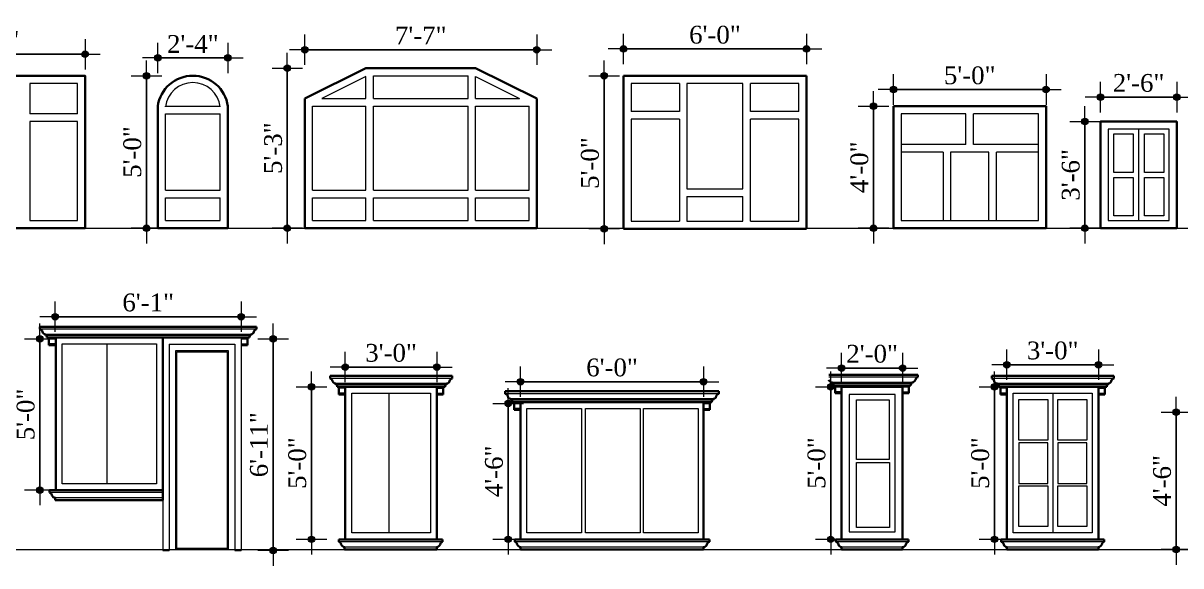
# Model space of a CAD drawing. Header units: inches. Extents: x 244 to 65245, y -2247 to 11745.
# Drawn here: x 62845 to 63300.3, y 9738.8 to 9952.3 of the extents above; entities that cross this region are included whole.
import ezdxf

# ---------------------------------------------------------------- set-up
doc = ezdxf.new("R2010")
doc.units = ezdxf.units.IN
doc.header["$MEASUREMENT"] = 0
for name, color, linetype, lineweight in [('CORNICE', 150, 'Continuous', 9), ('DIMENSION', 115, 'Continuous', 15), ('DOOR ELEVATION', 21, 'Continuous', 15), ('ELEVATION', 30, 'Continuous', 35), ('HACTH', 8, 'Continuous', 13), ('hatch', 12, 'Continuous', 9), ('WINDOW ELEVATION', 5, 'Continuous', 18), ('WINDOW FRAME', 3, 'Continuous', 15)]:
    doc.layers.add(name, color=color, linetype=linetype, lineweight=lineweight)
doc.styles.add('7 INCH', font='times.ttf', dxfattribs={"height": 7})
doc.dimstyles.new('7 INCH', dxfattribs={"dimscale": 0, "dimtxt": 7, "dimasz": 1, "dimexe": 2, "dimexo": 9, "dimgap": 2, "dimtad": 1, "dimdec": 0, "dimzin": 3, "dimdsep": 46, "dimlunit": 4, "dimtxsty": '7 INCH', "dimblk": 'DIM', "dimcen": 3, "dimdle": 3, "dimse1": 1, "dimse2": 1, "dimclrd": 256, "dimclre": 256, "dimclrt": 7, "dimadec": 1, "dimazin": 2, "dimtfac": 1, "dimtdec": 0, "dimtix": 1, "dimtofl": 0, "dimtmove": 2, "dimatfit": 3, "dimldrblk": 'DIM', "dimfxl": 2, "dimfrac": 2, "dimtolj": 2, "dimtzin": 0, "dimarcsym": 0})

# ---------------------------------------------------------------- blocks, each defined once
blk = doc.blocks.new('DIM')
at = {"layer": 'DIMENSION'}
h = blk.add_hatch(color=256, dxfattribs=at)
h.paths.add_polyline_path([(0, 1.28), (0, 0), (1.28, 0, 0.414214)])
h.paths.add_polyline_path([(1.28, 0), (0, 0), (0, -1.28, 0.414214)])
h.paths.add_polyline_path([(0, 0), (-1.28, 0, 0.414214), (0, -1.28)])
h.paths.add_polyline_path([(0, 1.28, 0.414214), (-1.28, 0), (0, 0)])
for p, q in [((0, 6), (0, -6)), ((-6, 0), (6, 0))]:
    blk.add_line(p, q, dxfattribs=at)
blk.add_circle((0, 0), 1.28, dxfattribs=at)
blk = doc.blocks.new('*D327')
at = {"layer": 'Defpoints', "color": 0, "lineweight": -2, "ltscale": 2, "transparency": 16777216}
for p in [(62930.78, 9836.83), (62857.61, 9828.13), (62930.78, 9828.13)]:
    blk.add_point(p, dxfattribs=at)
at = {"layer": 'DIMENSION', "lineweight": -2, "ltscale": 2, "transparency": 16777216}
blk.add_line((62858.61, 9836.83), (62929.78, 9836.83), dxfattribs=at)
at = {"layer": 'DIMENSION', "lineweight": -2, "ltscale": 2, "transparency": 16777216, "rotation": 180}
blk.add_blockref('DIM', (62857.61, 9836.83), dxfattribs=at)
at = {"layer": 'DIMENSION', "lineweight": -2, "ltscale": 2, "transparency": 16777216}
blk.add_blockref('DIM', (62930.78, 9836.83), dxfattribs=at)
at = {"layer": 'DIMENSION', "color": 7, "ltscale": 2, "transparency": 16777216, "insert": (62894.2, 9842.39), "char_height": 7, "attachment_point": 5, "style": '7 INCH'}
blk.add_mtext('\\A2;6\'-1"', dxfattribs=at)
blk = doc.blocks.new('*D328')
at = {"layer": 'Defpoints', "color": 0, "lineweight": -2, "ltscale": 2, "transparency": 16777216}
for p in [(62857.61, 9828.13), (62851.59, 9768.63), (62857.61, 9768.63)]:
    blk.add_point(p, dxfattribs=at)
at = {"layer": 'DIMENSION', "lineweight": -2, "ltscale": 2, "transparency": 16777216}
blk.add_line((62851.59, 9827.13), (62851.59, 9769.63), dxfattribs=at)
for p, rotation in [((62851.59, 9828.13), 90), ((62851.59, 9768.63), 270)]:
    blk.add_blockref('DIM', p, dxfattribs=dict(at, rotation=rotation))
at = {"layer": 'DIMENSION', "color": 7, "ltscale": 2, "transparency": 16777216, "insert": (62846.03, 9798.38), "char_height": 7, "attachment_point": 5, "rotation": 90, "style": '7 INCH'}
blk.add_mtext('\\A2;5\'-0"', dxfattribs=at)
blk = doc.blocks.new('*D329')
at = {"layer": 'Defpoints', "color": 0, "lineweight": -2, "ltscale": 2, "transparency": 16777216}
for p in [(62930.78, 9828.13), (62930.78, 9744.82), (62943.34, 9744.82)]:
    blk.add_point(p, dxfattribs=at)
at = {"layer": 'DIMENSION', "lineweight": -2, "ltscale": 2, "transparency": 16777216}
blk.add_line((62943.34, 9827.13), (62943.34, 9745.82), dxfattribs=at)
for p, rotation in [((62943.34, 9828.13), 90), ((62943.34, 9744.82), 270)]:
    blk.add_blockref('DIM', p, dxfattribs=dict(at, rotation=rotation))
at = {"layer": 'DIMENSION', "color": 7, "ltscale": 2, "transparency": 16777216, "insert": (62937.78, 9786.47), "char_height": 7, "attachment_point": 5, "rotation": 90, "style": '7 INCH'}
blk.add_mtext('\\A2;6\'-11"', dxfattribs=at)
blk = doc.blocks.new('*D330')
at = {"layer": 'Defpoints', "color": 0, "lineweight": -2, "ltscale": 2, "transparency": 16777216}
for p in [(63040.6, 9802.75), (63035.75, 9749.25), (63040.6, 9749.25)]:
    blk.add_point(p, dxfattribs=at)
at = {"layer": 'DIMENSION', "lineweight": -2, "ltscale": 2, "transparency": 16777216}
blk.add_line((63035.75, 9801.75), (63035.75, 9750.25), dxfattribs=at)
for p, rotation in [((63035.75, 9802.75), 90), ((63035.75, 9749.25), 270)]:
    blk.add_blockref('DIM', p, dxfattribs=dict(at, rotation=rotation))
at = {"layer": 'DIMENSION', "color": 7, "ltscale": 2, "transparency": 16777216, "insert": (63030.19, 9776), "char_height": 7, "attachment_point": 5, "rotation": 90, "style": '7 INCH'}
blk.add_mtext('\\A2;4\'-6"', dxfattribs=at)
blk = doc.blocks.new('*D331')
at = {"layer": 'Defpoints', "color": 0, "lineweight": -2, "ltscale": 2, "transparency": 16777216}
for p in [(63112.6, 9811.26), (63040.6, 9803.25), (63112.6, 9803.25)]:
    blk.add_point(p, dxfattribs=at)
at = {"layer": 'DIMENSION', "lineweight": -2, "ltscale": 2, "transparency": 16777216}
blk.add_line((63041.6, 9811.26), (63111.6, 9811.26), dxfattribs=at)
at = {"layer": 'DIMENSION', "lineweight": -2, "ltscale": 2, "transparency": 16777216, "rotation": 180}
blk.add_blockref('DIM', (63040.6, 9811.26), dxfattribs=at)
at = {"layer": 'DIMENSION', "lineweight": -2, "ltscale": 2, "transparency": 16777216}
blk.add_blockref('DIM', (63112.6, 9811.26), dxfattribs=at)
at = {"layer": 'DIMENSION', "color": 7, "ltscale": 2, "transparency": 16777216, "insert": (63076.6, 9816.82), "char_height": 7, "attachment_point": 5, "style": '7 INCH'}
blk.add_mtext('\\A2;6\'-0"', dxfattribs=at)
blk = doc.blocks.new('*D332')
at = {"layer": 'Defpoints', "color": 0, "lineweight": -2, "ltscale": 2, "transparency": 16777216}
for p in [(63267.88, 9817.95), (63231.88, 9809.25), (63267.88, 9809.25)]:
    blk.add_point(p, dxfattribs=at)
at = {"layer": 'DIMENSION', "lineweight": -2, "ltscale": 2, "transparency": 16777216}
blk.add_line((63232.88, 9817.95), (63266.88, 9817.95), dxfattribs=at)
at = {"layer": 'DIMENSION', "lineweight": -2, "ltscale": 2, "transparency": 16777216, "rotation": 180}
blk.add_blockref('DIM', (63231.88, 9817.95), dxfattribs=at)
at = {"layer": 'DIMENSION', "lineweight": -2, "ltscale": 2, "transparency": 16777216}
blk.add_blockref('DIM', (63267.88, 9817.95), dxfattribs=at)
at = {"layer": 'DIMENSION', "color": 7, "ltscale": 2, "transparency": 16777216, "insert": (63249.88, 9823.51), "char_height": 7, "attachment_point": 5, "style": '7 INCH'}
blk.add_mtext('\\A2;3\'-0"', dxfattribs=at)
blk = doc.blocks.new('*D333')
at = {"layer": 'Defpoints', "color": 0, "lineweight": -2, "ltscale": 2, "transparency": 16777216}
for p in [(63231.88, 9809.25), (63226.95, 9749.25), (63231.88, 9749.25)]:
    blk.add_point(p, dxfattribs=at)
at = {"layer": 'DIMENSION', "lineweight": -2, "ltscale": 2, "transparency": 16777216}
blk.add_line((63226.95, 9808.25), (63226.95, 9750.25), dxfattribs=at)
for p, rotation in [((63226.95, 9809.25), 90), ((63226.95, 9749.25), 270)]:
    blk.add_blockref('DIM', p, dxfattribs=dict(at, rotation=rotation))
at = {"layer": 'DIMENSION', "color": 7, "ltscale": 2, "transparency": 16777216, "insert": (63221.39, 9779.25), "char_height": 7, "attachment_point": 5, "rotation": 90, "style": '7 INCH'}
blk.add_mtext('\\A2;5\'-0"', dxfattribs=at)
blk = doc.blocks.new('*D334')
at = {"layer": 'Defpoints', "color": 0, "lineweight": -2, "ltscale": 2, "transparency": 16777216}
for p in [(63166.87, 9809.25), (63162.58, 9749.25), (63166.87, 9749.25)]:
    blk.add_point(p, dxfattribs=at)
at = {"layer": 'DIMENSION', "lineweight": -2, "ltscale": 2, "transparency": 16777216}
blk.add_line((63162.58, 9808.25), (63162.58, 9750.25), dxfattribs=at)
for p, rotation in [((63162.58, 9809.25), 90), ((63162.58, 9749.25), 270)]:
    blk.add_blockref('DIM', p, dxfattribs=dict(at, rotation=rotation))
at = {"layer": 'DIMENSION', "color": 7, "ltscale": 2, "transparency": 16777216, "insert": (63157.02, 9779.25), "char_height": 7, "attachment_point": 5, "rotation": 90, "style": '7 INCH'}
blk.add_mtext('\\A2;5\'-0"', dxfattribs=at)
blk = doc.blocks.new('*D335')
at = {"layer": 'Defpoints', "color": 0, "lineweight": -2, "ltscale": 2, "transparency": 16777216}
for p in [(63190.87, 9816.65), (63166.87, 9809.25), (63190.87, 9809.25)]:
    blk.add_point(p, dxfattribs=at)
at = {"layer": 'DIMENSION', "lineweight": -2, "ltscale": 2, "transparency": 16777216}
blk.add_line((63167.87, 9816.65), (63189.87, 9816.65), dxfattribs=at)
at = {"layer": 'DIMENSION', "lineweight": -2, "ltscale": 2, "transparency": 16777216, "rotation": 180}
blk.add_blockref('DIM', (63166.87, 9816.65), dxfattribs=at)
at = {"layer": 'DIMENSION', "lineweight": -2, "ltscale": 2, "transparency": 16777216}
blk.add_blockref('DIM', (63190.87, 9816.65), dxfattribs=at)
at = {"layer": 'DIMENSION', "color": 7, "ltscale": 2, "transparency": 16777216, "insert": (63178.87, 9822.21), "char_height": 7, "attachment_point": 5, "style": '7 INCH'}
blk.add_mtext('\\A2;2\'-0"', dxfattribs=at)
blk = doc.blocks.new('*D336')
at = {"layer": 'Defpoints', "color": 0, "lineweight": -2, "ltscale": 2, "transparency": 16777216}
for p in [(62971.71, 9809.25), (62958.39, 9749.25), (62972.19, 9749.25)]:
    blk.add_point(p, dxfattribs=at)
at = {"layer": 'DIMENSION', "lineweight": -2, "ltscale": 2, "transparency": 16777216}
blk.add_line((62958.39, 9808.25), (62958.39, 9750.25), dxfattribs=at)
for p, rotation in [((62958.39, 9809.25), 90), ((62958.39, 9749.25), 270)]:
    blk.add_blockref('DIM', p, dxfattribs=dict(at, rotation=rotation))
at = {"layer": 'DIMENSION', "color": 7, "ltscale": 2, "transparency": 16777216, "insert": (62952.83, 9779.25), "char_height": 7, "attachment_point": 5, "rotation": 90, "style": '7 INCH'}
blk.add_mtext('\\A2;5\'-0"', dxfattribs=at)
blk = doc.blocks.new('*D298')
at = {"layer": 'Defpoints', "color": 0, "lineweight": -2, "ltscale": 2, "transparency": 16777216}
for p in [(63007.71, 9817.02), (62971.71, 9809.25), (63007.71, 9809.25)]:
    blk.add_point(p, dxfattribs=at)
at = {"layer": 'DIMENSION', "lineweight": -2, "ltscale": 2, "transparency": 16777216}
blk.add_line((62972.71, 9817.02), (63006.71, 9817.02), dxfattribs=at)
at = {"layer": 'DIMENSION', "lineweight": -2, "ltscale": 2, "transparency": 16777216, "rotation": 180}
blk.add_blockref('DIM', (62971.71, 9817.02), dxfattribs=at)
at = {"layer": 'DIMENSION', "lineweight": -2, "ltscale": 2, "transparency": 16777216}
blk.add_blockref('DIM', (63007.71, 9817.02), dxfattribs=at)
at = {"layer": 'DIMENSION', "color": 7, "ltscale": 2, "transparency": 16777216, "insert": (62989.71, 9822.58), "char_height": 7, "attachment_point": 5, "style": '7 INCH'}
blk.add_mtext('\\A2;3\'-0"', dxfattribs=at)
blk = doc.blocks.new('*D302')
at = {"layer": 'Defpoints', "color": 0, "lineweight": -2, "ltscale": 2, "transparency": 16777216}
for p in [(62869.36, 9940.07), (62797.36, 9931.62), (62869.36, 9931.62)]:
    blk.add_point(p, dxfattribs=at)
at = {"layer": 'DIMENSION', "lineweight": -2, "ltscale": 2, "transparency": 16777216}
blk.add_line((62798.36, 9940.07), (62868.36, 9940.07), dxfattribs=at)
at = {"layer": 'DIMENSION', "lineweight": -2, "ltscale": 2, "transparency": 16777216, "rotation": 180}
blk.add_blockref('DIM', (62797.36, 9940.07), dxfattribs=at)
at = {"layer": 'DIMENSION', "lineweight": -2, "ltscale": 2, "transparency": 16777216}
blk.add_blockref('DIM', (62869.36, 9940.07), dxfattribs=at)
at = {"layer": 'DIMENSION', "color": 7, "ltscale": 2, "transparency": 16777216, "insert": (62833.36, 9945.63), "char_height": 7, "attachment_point": 5, "style": '7 INCH'}
blk.add_mtext('\\A2;6\'-0"', dxfattribs=at)
blk = doc.blocks.new('*D303')
at = {"layer": 'Defpoints', "color": 0, "lineweight": -2, "ltscale": 2, "transparency": 16777216}
for p in [(62893.54, 9931.62), (62911.75, 9931.62), (62897.95, 9871.62)]:
    blk.add_point(p, dxfattribs=at)
at = {"layer": 'DIMENSION', "lineweight": -2, "ltscale": 2, "transparency": 16777216}
blk.add_line((62893.54, 9872.62), (62893.54, 9930.62), dxfattribs=at)
for p, rotation in [((62893.54, 9931.62), 90), ((62893.54, 9871.62), 270)]:
    blk.add_blockref('DIM', p, dxfattribs=dict(at, rotation=rotation))
at = {"layer": 'DIMENSION', "color": 7, "ltscale": 2, "transparency": 16777216, "insert": (62887.97, 9901.62), "char_height": 7, "attachment_point": 5, "rotation": 90, "style": '7 INCH'}
blk.add_mtext('\\A2;5\'-0"', dxfattribs=at)
blk = doc.blocks.new('*D304')
at = {"layer": 'Defpoints', "color": 0, "lineweight": -2, "ltscale": 2, "transparency": 16777216}
for p in [(62925.55, 9938.63), (62897.95, 9871.62), (62925.55, 9871.62)]:
    blk.add_point(p, dxfattribs=at)
at = {"layer": 'DIMENSION', "lineweight": -2, "ltscale": 2, "transparency": 16777216}
blk.add_line((62898.95, 9938.63), (62924.55, 9938.63), dxfattribs=at)
at = {"layer": 'DIMENSION', "lineweight": -2, "ltscale": 2, "transparency": 16777216, "rotation": 180}
blk.add_blockref('DIM', (62897.95, 9938.63), dxfattribs=at)
at = {"layer": 'DIMENSION', "lineweight": -2, "ltscale": 2, "transparency": 16777216}
blk.add_blockref('DIM', (62925.55, 9938.63), dxfattribs=at)
at = {"layer": 'DIMENSION', "color": 7, "ltscale": 2, "transparency": 16777216, "insert": (62911.75, 9944.13), "char_height": 7, "attachment_point": 5, "style": '7 INCH'}
blk.add_mtext('\\A2;2\'-4"', dxfattribs=at)
blk = doc.blocks.new('*D305')
at = {"layer": 'Defpoints', "color": 0, "lineweight": -2, "ltscale": 2, "transparency": 16777216}
for p in [(63046.97, 9941.87), (62955.77, 9922.62), (63046.97, 9922.62)]:
    blk.add_point(p, dxfattribs=at)
at = {"layer": 'DIMENSION', "lineweight": -2, "ltscale": 2, "transparency": 16777216}
blk.add_line((62956.77, 9941.87), (63045.97, 9941.87), dxfattribs=at)
at = {"layer": 'DIMENSION', "lineweight": -2, "ltscale": 2, "transparency": 16777216, "rotation": 180}
blk.add_blockref('DIM', (62955.77, 9941.87), dxfattribs=at)
at = {"layer": 'DIMENSION', "lineweight": -2, "ltscale": 2, "transparency": 16777216}
blk.add_blockref('DIM', (63046.97, 9941.87), dxfattribs=at)
at = {"layer": 'DIMENSION', "color": 7, "ltscale": 2, "transparency": 16777216, "insert": (63001.37, 9947.44), "char_height": 7, "attachment_point": 5, "style": '7 INCH'}
blk.add_mtext('\\A2;7\'-7"', dxfattribs=at)
blk = doc.blocks.new('*D306')
at = {"layer": 'Defpoints', "color": 0, "lineweight": -2, "ltscale": 2, "transparency": 16777216}
for p in [(62948.9, 9934.62), (62979.77, 9934.62), (62955.77, 9871.62)]:
    blk.add_point(p, dxfattribs=at)
at = {"layer": 'DIMENSION', "lineweight": -2, "ltscale": 2, "transparency": 16777216}
blk.add_line((62948.9, 9872.62), (62948.9, 9933.62), dxfattribs=at)
for p, rotation in [((62948.9, 9934.62), 90), ((62948.9, 9871.62), 270)]:
    blk.add_blockref('DIM', p, dxfattribs=dict(at, rotation=rotation))
at = {"layer": 'DIMENSION', "color": 7, "ltscale": 2, "transparency": 16777216, "insert": (62943.34, 9903.12), "char_height": 7, "attachment_point": 5, "rotation": 90, "style": '7 INCH'}
blk.add_mtext('\\A2;5\'-3"', dxfattribs=at)
blk = doc.blocks.new('*D307')
at = {"layer": 'Defpoints', "color": 0, "lineweight": -2, "ltscale": 2, "transparency": 16777216}
for p in [(63179.44, 9919.62), (63187.25, 9919.62), (63187.25, 9871.62)]:
    blk.add_point(p, dxfattribs=at)
at = {"layer": 'DIMENSION', "lineweight": -2, "ltscale": 2, "transparency": 16777216}
blk.add_line((63179.44, 9872.62), (63179.44, 9918.62), dxfattribs=at)
for p, rotation in [((63179.44, 9919.62), 90), ((63179.44, 9871.62), 270)]:
    blk.add_blockref('DIM', p, dxfattribs=dict(at, rotation=rotation))
at = {"layer": 'DIMENSION', "color": 7, "ltscale": 2, "transparency": 16777216, "insert": (63173.88, 9895.62), "char_height": 7, "attachment_point": 5, "rotation": 90, "style": '7 INCH'}
blk.add_mtext('\\A2;4\'-0"', dxfattribs=at)
blk = doc.blocks.new('*D308')
at = {"layer": 'Defpoints', "color": 0, "lineweight": -2, "ltscale": 2, "transparency": 16777216}
for p in [(63247.25, 9926.18), (63187.25, 9919.62), (63247.25, 9919.62)]:
    blk.add_point(p, dxfattribs=at)
at = {"layer": 'DIMENSION', "lineweight": -2, "ltscale": 2, "transparency": 16777216}
blk.add_line((63188.25, 9926.18), (63246.25, 9926.18), dxfattribs=at)
at = {"layer": 'DIMENSION', "lineweight": -2, "ltscale": 2, "transparency": 16777216, "rotation": 180}
blk.add_blockref('DIM', (63187.25, 9926.18), dxfattribs=at)
at = {"layer": 'DIMENSION', "lineweight": -2, "ltscale": 2, "transparency": 16777216}
blk.add_blockref('DIM', (63247.25, 9926.18), dxfattribs=at)
at = {"layer": 'DIMENSION', "color": 7, "ltscale": 2, "transparency": 16777216, "insert": (63217.25, 9931.74), "char_height": 7, "attachment_point": 5, "style": '7 INCH'}
blk.add_mtext('\\A2;5\'-0"', dxfattribs=at)
blk = doc.blocks.new('*D309')
at = {"layer": 'Defpoints', "color": 0, "lineweight": -2, "ltscale": 2, "transparency": 16777216}
for p in [(63298.65, 9923.19), (63268.65, 9913.62), (63298.65, 9913.62)]:
    blk.add_point(p, dxfattribs=at)
at = {"layer": 'DIMENSION', "lineweight": -2, "ltscale": 2, "transparency": 16777216}
blk.add_line((63269.65, 9923.19), (63297.65, 9923.19), dxfattribs=at)
at = {"layer": 'DIMENSION', "lineweight": -2, "ltscale": 2, "transparency": 16777216, "rotation": 180}
blk.add_blockref('DIM', (63268.65, 9923.19), dxfattribs=at)
at = {"layer": 'DIMENSION', "lineweight": -2, "ltscale": 2, "transparency": 16777216}
blk.add_blockref('DIM', (63298.65, 9923.19), dxfattribs=at)
at = {"layer": 'DIMENSION', "color": 7, "ltscale": 2, "transparency": 16777216, "insert": (63283.65, 9928.75), "char_height": 7, "attachment_point": 5, "style": '7 INCH'}
blk.add_mtext('\\A2;2\'-6"', dxfattribs=at)
blk = doc.blocks.new('*D310')
at = {"layer": 'Defpoints', "color": 0, "lineweight": -2, "ltscale": 2, "transparency": 16777216}
for p in [(63268.65, 9913.62), (63262.56, 9871.62), (63268.65, 9871.62)]:
    blk.add_point(p, dxfattribs=at)
at = {"layer": 'DIMENSION', "lineweight": -2, "ltscale": 2, "transparency": 16777216}
blk.add_line((63262.56, 9912.62), (63262.56, 9872.62), dxfattribs=at)
for p, rotation in [((63262.56, 9913.62), 90), ((63262.56, 9871.62), 270)]:
    blk.add_blockref('DIM', p, dxfattribs=dict(at, rotation=rotation))
at = {"layer": 'DIMENSION', "color": 7, "ltscale": 2, "transparency": 16777216, "insert": (63257, 9892.62), "char_height": 7, "attachment_point": 5, "rotation": 90, "style": '7 INCH'}
blk.add_mtext('\\A2;3\'-6"', dxfattribs=at)
blk = doc.blocks.new('*D313')
at = {"layer": 'Defpoints', "color": 0, "lineweight": -2, "ltscale": 2, "transparency": 16777216}
for p in [(63298.48, 9799.25), (63309, 9799.25), (63309, 9745.25)]:
    blk.add_point(p, dxfattribs=at)
at = {"layer": 'DIMENSION', "lineweight": -2, "ltscale": 2, "transparency": 16777216}
blk.add_line((63298.48, 9746.25), (63298.48, 9798.25), dxfattribs=at)
for p, rotation in [((63298.48, 9799.25), 90), ((63298.48, 9745.25), 270)]:
    blk.add_blockref('DIM', p, dxfattribs=dict(at, rotation=rotation))
at = {"layer": 'DIMENSION', "color": 7, "ltscale": 2, "transparency": 16777216, "insert": (63292.92, 9772.25), "char_height": 7, "attachment_point": 5, "rotation": 90, "style": '7 INCH'}
blk.add_mtext('\\A2;4\'-6"', dxfattribs=at)
blk = doc.blocks.new('*D53')
at = {"layer": 'Defpoints', "color": 0, "lineweight": -2, "ltscale": 2, "transparency": 16777216}
for p in [(63073.49, 9931.63), (63081.07, 9931.63), (63081.07, 9871.43)]:
    blk.add_point(p, dxfattribs=at)
at = {"layer": 'DIMENSION', "lineweight": -2, "ltscale": 2, "transparency": 16777216}
blk.add_line((63073.49, 9872.43), (63073.49, 9930.63), dxfattribs=at)
for p, rotation in [((63073.49, 9931.63), 90), ((63073.49, 9871.43), 270)]:
    blk.add_blockref('DIM', p, dxfattribs=dict(at, rotation=rotation))
at = {"layer": 'DIMENSION', "color": 7, "ltscale": 2, "transparency": 16777216, "insert": (63067.93, 9897.28), "char_height": 7, "attachment_point": 5, "rotation": 90, "style": '7 INCH'}
blk.add_mtext('\\A2;5\'-0"', dxfattribs=at)
blk = doc.blocks.new('*D54')
at = {"layer": 'Defpoints', "color": 0, "lineweight": -2, "ltscale": 2, "transparency": 16777216}
for p in [(63153.07, 9942.16), (63081.07, 9931.63), (63153.07, 9931.63)]:
    blk.add_point(p, dxfattribs=at)
at = {"layer": 'DIMENSION', "lineweight": -2, "ltscale": 2, "transparency": 16777216}
blk.add_line((63082.07, 9942.16), (63152.07, 9942.16), dxfattribs=at)
at = {"layer": 'DIMENSION', "lineweight": -2, "ltscale": 2, "transparency": 16777216, "rotation": 180}
blk.add_blockref('DIM', (63081.07, 9942.16), dxfattribs=at)
at = {"layer": 'DIMENSION', "lineweight": -2, "ltscale": 2, "transparency": 16777216}
blk.add_blockref('DIM', (63153.07, 9942.16), dxfattribs=at)
at = {"layer": 'DIMENSION', "color": 7, "ltscale": 2, "transparency": 16777216, "insert": (63117.07, 9947.72), "char_height": 7, "attachment_point": 5, "style": '7 INCH'}
blk.add_mtext('\\A2;6\'-0"', dxfattribs=at)

msp = doc.modelspace()

# ---------------------------------------------------------------- linework, layer by layer
at = {"layer": 'CORNICE'}
for p, q in [((62905.93, 9831.9), (62851.61, 9831.9)), ((62903.67, 9829.87), (62853.87, 9829.87)), ((62903.17, 9829.38), (62854.37, 9829.38)), ((62936.78, 9831.9), (62893.93, 9831.9)), ((62934.52, 9829.87), (62896.18, 9829.87)), ((62934.02, 9829.38), (62896.19, 9829.38)), ((62857.61, 9828.13), (62855.11, 9828.13)), ((62857.61, 9826.13), (62855.11, 9826.13)), ((62930.78, 9828.13), (62933.28, 9828.13)), ((62930.78, 9826.13), (62933.28, 9826.13)), ((63013.71, 9812.52), (62965.71, 9812.52)), ((63011.46, 9810.49), (62967.97, 9810.49)), ((63196.87, 9813.02), (63161.87, 9813.02)), ((63194.61, 9810.99), (63163.13, 9810.99)), ((63194.61, 9810.5), (63163.63, 9810.5)), ((63273.88, 9812.52), (63225.88, 9812.52)), ((63271.63, 9810.49), (63228.14, 9810.49)), ((63010.96, 9810), (62968.47, 9810)), ((62971.71, 9808.75), (62969.21, 9808.75)), ((62971.71, 9806.75), (62969.21, 9806.75)), ((63007.71, 9808.75), (63010.21, 9808.75)), ((63007.71, 9806.75), (63010.21, 9806.75)), ((63118.6, 9806.52), (63034.6, 9806.52)), ((63166.87, 9809.25), (63164.37, 9809.25)), ((63166.87, 9807.25), (63164.37, 9807.25)), ((63190.87, 9809.25), (63193.37, 9809.25)), ((63190.87, 9807.25), (63193.37, 9807.25)), ((63271.13, 9810), (63228.64, 9810)), ((63231.88, 9808.75), (63229.38, 9808.75)), ((63231.88, 9806.75), (63229.38, 9806.75)), ((63267.88, 9808.75), (63270.38, 9808.75)), ((63267.88, 9806.75), (63270.38, 9806.75)), ((63116.34, 9804.49), (63036.86, 9804.49)), ((63115.84, 9804), (63037.36, 9804)), ((63040.6, 9802.75), (63038.1, 9802.75)), ((63112.6, 9802.75), (63115.1, 9802.75)), ((63040.6, 9800.75), (63038.1, 9800.75)), ((63112.6, 9800.75), (63115.1, 9800.75)), ((62899.93, 9767.63), (62855.35, 9767.63)), ((62899.93, 9765.6), (62857.61, 9765.6)), ((63009.97, 9748.25), (62969.14, 9748.25)), ((63114.86, 9748.25), (63038.34, 9748.25)), ((63193.13, 9748.25), (63164.61, 9748.25)), ((63270.14, 9748.25), (63229.63, 9748.25)), ((63007.71, 9746.22), (62971.4, 9746.22)), ((63112.6, 9746.22), (63040.6, 9746.22)), ((63190.87, 9746.22), (63166.87, 9746.22)), ((63267.88, 9746.22), (63231.88, 9746.22))]:
    msp.add_line(p, q, dxfattribs=at)
at = {"layer": 'DIMENSION', "ltscale": 2}
for p, q in [((62555.14, 9871.62), (63623.14, 9871.62)), ((62565.51, 9745.25), (63666.79, 9745.25))]:
    msp.add_line(p, q, dxfattribs=at)
msp.add_lwpolyline([(63169.87, 9806.25), (63169.87, 9752.25), (63187.87, 9752.25), (63187.87, 9806.25), (63169.87, 9806.25), (63169.87, 9806.2)], dxfattribs=at)
for points in [[(63172.68, 9804.12), (63185.61, 9804.12), (63185.61, 9780.68), (63172.68, 9780.68)], [(63172.71, 9779.43), (63185.65, 9779.43), (63185.65, 9753.92), (63172.71, 9753.92)]]:
    msp.add_lwpolyline(points, close=True, dxfattribs=at)
at = {"layer": 'DOOR ELEVATION'}
for p, q in [((62979.84, 9931.31), (62962.47, 9922.62)), ((62979.77, 9922.62), (62979.77, 9931.27)), ((62982.77, 9931.62), (63019.97, 9931.62)), ((62982.77, 9922.62), (62982.77, 9931.62)), ((63019.97, 9922.62), (63019.97, 9931.62)), ((63022.89, 9931.31), (63040.26, 9922.62)), ((63022.97, 9922.62), (63022.97, 9931.27)), ((63084.07, 9928.63), (63084.07, 9917.51)), ((63103.07, 9928.63), (63084.07, 9928.63)), ((63103.07, 9928.63), (63103.07, 9917.51)), ((63106.07, 9928.63), (63106.07, 9887.18)), ((63128.07, 9928.63), (63106.07, 9928.63)), ((63128.07, 9887.18), (63128.07, 9928.63)), ((63150.07, 9928.63), (63131.07, 9928.63)), ((63131.07, 9917.51), (63131.07, 9928.63)), ((63150.07, 9917.51), (63150.07, 9928.63)), ((62962.47, 9922.62), (62979.77, 9922.62)), ((62982.77, 9922.62), (63019.97, 9922.62)), ((63022.97, 9922.62), (63040.26, 9922.62)), ((62900.95, 9919.62), (62922.55, 9919.62)), ((62900.95, 9919.4), (62900.95, 9919.62)), ((62900.95, 9916.62), (62922.55, 9916.62)), ((62900.95, 9886.62), (62900.95, 9916.62)), ((62922.55, 9919.4), (62922.55, 9919.62)), ((62922.55, 9886.62), (62922.55, 9916.62)), ((62958.77, 9919.62), (62979.77, 9919.62)), ((62958.77, 9886.62), (62958.77, 9919.62)), ((62979.77, 9886.62), (62979.77, 9919.62)), ((62982.77, 9886.62), (62982.77, 9919.62)), ((62982.77, 9919.62), (63019.97, 9919.62)), ((63019.97, 9886.62), (63019.97, 9919.62)), ((63022.97, 9886.62), (63022.97, 9919.62)), ((63022.97, 9919.62), (63043.97, 9919.62)), ((63043.97, 9886.62), (63043.97, 9919.62)), ((63103.07, 9917.51), (63084.07, 9917.51)), ((63150.07, 9917.51), (63131.07, 9917.51)), ((63103.07, 9914.51), (63084.07, 9914.51)), ((63084.07, 9914.51), (63084.07, 9874.43)), ((63103.07, 9914.51), (63103.07, 9874.43)), ((63150.07, 9914.51), (63131.07, 9914.51)), ((63131.07, 9874.43), (63131.07, 9914.51)), ((63150.07, 9874.43), (63150.07, 9914.51)), ((62900.95, 9886.62), (62922.55, 9886.62)), ((62900.95, 9874.62), (62900.95, 9883.62)), ((62900.95, 9883.62), (62922.55, 9883.62)), ((62922.55, 9874.62), (62922.55, 9883.62)), ((62958.77, 9886.62), (62979.77, 9886.62)), ((62958.77, 9883.62), (62979.77, 9883.62)), ((62958.77, 9874.62), (62958.77, 9883.62)), ((62979.77, 9874.62), (62979.77, 9883.62)), ((62982.77, 9886.62), (63019.97, 9886.62)), ((62982.77, 9874.62), (62982.77, 9883.62)), ((62982.77, 9883.62), (63019.97, 9883.62)), ((63019.97, 9874.62), (63019.97, 9883.62)), ((63022.97, 9886.62), (63043.97, 9886.62)), ((63022.97, 9874.62), (63022.97, 9883.62)), ((63022.97, 9883.62), (63043.97, 9883.62)), ((63043.97, 9874.62), (63043.97, 9883.62)), ((63106.07, 9887.18), (63128.07, 9887.18)), ((63106.07, 9884.18), (63128.07, 9884.18)), ((63106.07, 9884.18), (63106.07, 9874.43)), ((63128.07, 9874.43), (63128.07, 9884.18)), ((62900.95, 9874.62), (62922.55, 9874.62)), ((62958.77, 9874.62), (62979.77, 9874.62)), ((62982.77, 9874.62), (63019.97, 9874.62)), ((63022.97, 9874.62), (63043.97, 9874.62)), ((63084.07, 9874.43), (63103.07, 9874.43)), ((63106.07, 9874.43), (63128.07, 9874.43)), ((63131.07, 9874.43), (63150.07, 9874.43)), ((62899.93, 9828.63), (62899.93, 9744.82)), ((62899.93, 9828.63), (62930.78, 9828.63)), ((62902.5, 9826.06), (62902.5, 9744.82)), ((62902.5, 9826.06), (62928.21, 9826.06)), ((62928.21, 9826.06), (62928.21, 9744.82)), ((62930.78, 9828.63), (62930.78, 9744.82)), ((62899.93, 9744.82), (62902.5, 9744.82)), ((62902.5, 9745.25), (62928.21, 9745.25)), ((62928.21, 9744.82), (62930.78, 9744.82))]:
    msp.add_line(p, q, dxfattribs=at)
at = {"layer": 'DOOR ELEVATION', "linetype": 'Continuous'}
for p, q in [((62866.36, 9928.62), (62847.65, 9928.62)), ((62847.65, 9928.62), (62847.65, 9916.62)), ((62866.36, 9916.62), (62866.36, 9928.62)), ((62866.36, 9916.62), (62847.65, 9916.62)), ((62866.36, 9913.62), (62847.65, 9913.62)), ((62847.65, 9913.62), (62847.65, 9874.62)), ((62866.36, 9874.62), (62866.36, 9913.62)), ((62847.65, 9874.62), (62866.36, 9874.62))]:
    msp.add_line(p, q, dxfattribs=at)
at = {"layer": 'DOOR ELEVATION'}
for points in [[(62905.07, 9823.48), (62925.64, 9823.48), (62925.64, 9745.25), (62905.07, 9745.25)], [(62905.5, 9823.06), (62925.21, 9823.06), (62925.21, 9745.67), (62905.5, 9745.67)]]:
    msp.add_lwpolyline(points, close=True, dxfattribs=at)
msp.add_arc((62911.75, 9918.01), 10.89, 7.317, 172.683, dxfattribs=at)
at = {"layer": 'ELEVATION'}
for p, q in [((62979.77, 9934.62), (62955.77, 9922.62)), ((62979.77, 9934.62), (63022.97, 9934.62)), ((63022.97, 9934.62), (63046.97, 9922.62)), ((63153.07, 9931.63), (63081.07, 9931.63)), ((63081.07, 9931.63), (63081.07, 9871.43)), ((63153.07, 9871.43), (63153.07, 9931.63)), ((62955.77, 9871.62), (62955.77, 9922.62)), ((63046.97, 9871.62), (63046.97, 9922.62)), ((62897.95, 9871.62), (62897.95, 9919.62)), ((62925.55, 9871.62), (62925.55, 9919.62)), ((62897.95, 9871.62), (62925.55, 9871.62)), ((62955.77, 9871.62), (63046.97, 9871.62)), ((63081.07, 9871.43), (63153.07, 9871.43))]:
    msp.add_line(p, q, dxfattribs=at)
at = {"layer": 'ELEVATION', "linetype": 'Continuous'}
for p, q in [((62905.93, 9832.9), (62851.61, 9832.9)), ((62851.61, 9831.9), (62851.61, 9832.9)), ((62851.61, 9831.9), (62851.61, 9832.9)), ((62853.87, 9829.87), (62853.87, 9829.38)), ((62854.37, 9829.38), (62853.87, 9829.38)), ((62854.37, 9829.38), (62854.37, 9828.63)), ((62936.78, 9832.9), (62893.93, 9832.9)), ((62934.02, 9829.38), (62934.52, 9829.38)), ((62934.02, 9829.38), (62934.02, 9828.63)), ((62934.52, 9829.87), (62934.52, 9829.38)), ((62936.78, 9831.9), (62936.78, 9832.9)), ((62936.78, 9831.9), (62936.78, 9832.9)), ((62855.11, 9828.63), (62854.37, 9828.63)), ((62855.11, 9828.63), (62855.11, 9825.63)), ((62855.11, 9828.63), (62902.43, 9828.63)), ((62857.61, 9825.63), (62855.11, 9825.63)), ((62857.61, 9828.63), (62899.93, 9828.63)), ((62857.93, 9828.63), (62857.93, 9768.63)), ((62896.69, 9828.63), (62933.28, 9828.63)), ((62899.93, 9828.63), (62899.93, 9765.6)), ((62930.78, 9825.63), (62933.28, 9825.63)), ((62933.28, 9828.63), (62934.02, 9828.63)), ((62933.28, 9828.63), (62933.28, 9825.63)), ((63013.71, 9813.52), (62965.71, 9813.52)), ((62965.71, 9812.52), (62965.71, 9813.52)), ((62965.71, 9812.52), (62965.71, 9813.52)), ((62967.97, 9810.49), (62967.97, 9810)), ((63011.46, 9810.49), (63011.46, 9810)), ((63013.71, 9812.52), (63013.71, 9813.52)), ((63013.71, 9812.52), (63013.71, 9813.52)), ((63196.87, 9814.02), (63161.87, 9814.02)), ((63163.13, 9810.99), (63163.13, 9810.5)), ((63163.63, 9810.5), (63163.13, 9810.5)), ((63163.63, 9810.5), (63163.63, 9809.75)), ((63194.11, 9810.5), (63194.11, 9809.75)), ((63194.11, 9810.5), (63194.61, 9810.5)), ((63194.61, 9810.99), (63194.61, 9810.5)), ((63196.87, 9813.02), (63196.87, 9814.02)), ((63196.87, 9813.02), (63196.87, 9814.02)), ((63273.88, 9813.52), (63225.88, 9813.52)), ((63225.88, 9812.52), (63225.88, 9813.52)), ((63225.88, 9812.52), (63225.88, 9813.52)), ((63228.14, 9810.49), (63228.14, 9810)), ((63271.63, 9810.49), (63271.63, 9810)), ((63273.88, 9812.52), (63273.88, 9813.52)), ((63273.88, 9812.52), (63273.88, 9813.52)), ((62968.47, 9810), (62967.97, 9810)), ((62968.47, 9810), (62968.47, 9809.25)), ((62969.21, 9809.25), (62968.47, 9809.25)), ((62969.21, 9809.25), (62969.21, 9806.25)), ((62969.21, 9809.25), (63010.21, 9809.25)), ((62971.71, 9806.25), (62969.21, 9806.25)), ((62971.71, 9809.25), (63007.71, 9809.25)), ((62971.71, 9809.25), (62971.71, 9749.25)), ((63007.71, 9809.25), (63007.71, 9749.25)), ((63007.71, 9806.25), (63010.21, 9806.25)), ((63010.21, 9809.25), (63010.21, 9806.25)), ((63010.21, 9809.25), (63010.96, 9809.25)), ((63010.96, 9810), (63010.96, 9809.25)), ((63010.96, 9810), (63011.46, 9810)), ((63118.6, 9807.52), (63034.6, 9807.52)), ((63034.6, 9806.52), (63034.6, 9807.52)), ((63034.6, 9806.52), (63034.6, 9807.52)), ((63118.6, 9806.52), (63118.6, 9807.52)), ((63118.6, 9806.52), (63118.6, 9807.52)), ((63164.37, 9809.75), (63163.63, 9809.75)), ((63164.37, 9809.75), (63194.11, 9809.75)), ((63164.37, 9809.75), (63164.37, 9806.75)), ((63166.87, 9806.75), (63164.37, 9806.75)), ((63190.87, 9806.75), (63193.37, 9806.75)), ((63193.37, 9809.75), (63193.37, 9806.75)), ((63193.37, 9809.75), (63194.11, 9809.75)), ((63228.64, 9810), (63228.14, 9810)), ((63228.64, 9810), (63228.64, 9809.25)), ((63229.38, 9809.25), (63228.64, 9809.25)), ((63229.38, 9809.25), (63229.38, 9806.25)), ((63229.38, 9809.25), (63270.38, 9809.25)), ((63231.88, 9806.25), (63229.38, 9806.25)), ((63267.88, 9806.25), (63270.38, 9806.25)), ((63270.38, 9809.25), (63271.13, 9809.25)), ((63270.38, 9809.25), (63270.38, 9806.25)), ((63271.13, 9810), (63271.63, 9810)), ((63271.13, 9810), (63271.13, 9809.25)), ((63036.86, 9804.49), (63036.86, 9804)), ((63037.36, 9804), (63036.86, 9804)), ((63037.36, 9804), (63037.36, 9803.25)), ((63038.1, 9803.25), (63037.36, 9803.25)), ((63038.1, 9803.25), (63038.1, 9800.25)), ((63038.1, 9803.25), (63115.1, 9803.25)), ((63115.1, 9803.25), (63115.84, 9803.25)), ((63115.1, 9803.25), (63115.1, 9800.25)), ((63115.84, 9804), (63116.34, 9804)), ((63115.84, 9804), (63115.84, 9803.25)), ((63116.34, 9804.49), (63116.34, 9804)), ((63040.6, 9800.25), (63038.1, 9800.25)), ((63112.6, 9800.25), (63115.1, 9800.25)), ((62855.35, 9767.63), (62855.35, 9768.63)), ((62899.93, 9768.63), (62855.35, 9768.63)), ((62899.93, 9768.63), (62857.61, 9768.63)), ((62857.61, 9765.6), (62857.61, 9764.63)), ((62899.93, 9765.6), (62899.93, 9764.63)), ((62899.93, 9764.63), (62857.61, 9764.63)), ((62969.14, 9748.25), (62969.14, 9749.25)), ((63009.97, 9749.25), (62969.14, 9749.25)), ((63009.97, 9749.25), (62971.4, 9749.25)), ((63009.97, 9748.25), (63009.97, 9749.25)), ((63038.34, 9748.25), (63038.34, 9749.25)), ((63114.86, 9749.25), (63038.34, 9749.25)), ((63114.86, 9748.25), (63114.86, 9749.25)), ((63164.6, 9748.25), (63164.6, 9749.25)), ((63193.13, 9749.25), (63166.87, 9749.25)), ((63193.14, 9748.25), (63193.14, 9749.25)), ((63229.63, 9748.25), (63229.63, 9749.25)), ((63270.14, 9749.25), (63229.63, 9749.25)), ((63270.14, 9748.25), (63270.14, 9749.25)), ((62971.4, 9746.22), (62971.4, 9745.25)), ((63007.71, 9745.25), (62971.4, 9745.25)), ((63007.71, 9746.22), (63007.71, 9745.25)), ((63040.6, 9746.22), (63040.6, 9745.25)), ((63112.6, 9745.25), (63040.6, 9745.25)), ((63112.6, 9746.22), (63112.6, 9745.25)), ((63166.87, 9746.22), (63166.87, 9745.25)), ((63190.87, 9745.25), (63166.87, 9745.25)), ((63190.87, 9746.22), (63190.87, 9745.25)), ((63231.88, 9746.22), (63231.88, 9745.25)), ((63267.88, 9745.25), (63231.88, 9745.25)), ((63267.88, 9746.22), (63267.88, 9745.25))]:
    msp.add_line(p, q, dxfattribs=at)
at = {"layer": 'ELEVATION', "ltscale": 2}
for p, q in [((63190.87, 9749.25), (63164.6, 9749.25)), ((63267.88, 9749.25), (63231.88, 9749.25))]:
    msp.add_line(p, q, dxfattribs=at)
at = {"layer": 'ELEVATION', "linetype": 'Continuous'}
for points in [[(62797.36, 9871.62), (62869.36, 9871.62), (62869.36, 9931.62), (62797.36, 9931.62)], [(63231.88, 9809.25), (63267.88, 9809.25), (63267.88, 9749.25), (63231.88, 9749.25)], [(63040.6, 9803.25), (63112.6, 9803.25), (63112.6, 9749.25), (63040.6, 9749.25)]]:
    msp.add_lwpolyline(points, close=True, dxfattribs=at)
at = {"layer": 'ELEVATION'}
for points in [[(63187.25, 9919.62), (63187.25, 9871.62), (63247.25, 9871.62), (63247.25, 9919.62)], [(63268.65, 9871.62), (63298.65, 9871.62), (63298.65, 9913.62), (63268.65, 9913.62)]]:
    msp.add_lwpolyline(points, close=True, dxfattribs=at)
at = {"layer": 'ELEVATION', "ltscale": 2}
msp.add_lwpolyline([(63166.87, 9809.25), (63166.87, 9749.25), (63190.87, 9749.25), (63190.87, 9809.25), (63166.87, 9809.25)], close=True, dxfattribs=at)
at = {"layer": 'ELEVATION'}
msp.add_arc((62911.75, 9917.69), 13.94, 7.9818, 172.0182, dxfattribs=at)
at = {"layer": 'ELEVATION', "linetype": 'Continuous'}
for centre, start, end in [((62851.35, 9830.64), 11.637, 78.363), ((62853.87, 9831.16), 191.637, 270), ((62934.52, 9831.16), 270, 348.363), ((62937.04, 9830.64), 101.637, 168.363), ((62965.46, 9811.26), 11.637, 78.363), ((62967.97, 9811.78), 191.637, 270), ((63011.46, 9811.78), 270, 348.363), ((63013.97, 9811.26), 101.637, 168.363), ((63163.13, 9812.28), 191.637, 270), ((63194.61, 9812.28), 270, 348.363), ((63197.13, 9811.76), 101.637, 168.363), ((63225.63, 9811.26), 11.637, 78.363), ((63228.14, 9811.78), 191.637, 270), ((63271.63, 9811.78), 270, 348.363), ((63274.14, 9811.26), 101.637, 168.363), ((63034.34, 9805.26), 11.637, 78.363), ((63118.86, 9805.26), 101.637, 168.363), ((63036.86, 9805.78), 191.637, 270), ((63116.34, 9805.78), 270, 348.363), ((62855.09, 9766.37), 11.637, 78.363), ((62857.61, 9766.89), 191.637, 270), ((62968.88, 9746.99), 11.637, 78.363), ((62971.4, 9747.51), 191.637, 270), ((63007.71, 9747.51), 270, 348.363), ((63010.23, 9746.99), 101.637, 168.363), ((63038.09, 9746.99), 11.637, 78.363), ((63040.6, 9747.51), 191.637, 270), ((63112.6, 9747.51), 270, 348.363), ((63115.12, 9746.99), 101.637, 168.363), ((63164.35, 9746.99), 11.637, 78.363), ((63166.87, 9747.51), 191.637, 270), ((63190.87, 9747.51), 270, 348.363), ((63193.39, 9746.99), 101.637, 168.363), ((63229.37, 9746.99), 11.637, 78.363), ((63231.88, 9747.51), 191.637, 270), ((63267.88, 9747.51), 270, 348.363), ((63270.4, 9746.99), 101.637, 168.363)]:
    msp.add_arc(centre, 1.29, start, end, dxfattribs=at)
at = {"layer": 'HACTH'}
msp.add_line((63283.65, 9910.62), (63283.65, 9874.62), dxfattribs=at)
for points in [[(63271.65, 9874.62), (63295.65, 9874.62), (63295.65, 9910.62), (63271.65, 9910.62)], [(63273.97, 9908.71), (63281.54, 9908.71), (63281.54, 9893.57), (63273.97, 9893.57)], [(63285.97, 9908.71), (63293.54, 9908.71), (63293.54, 9893.57), (63285.97, 9893.57)], [(63273.97, 9891.63), (63281.54, 9891.63), (63281.54, 9876.49), (63273.97, 9876.49)], [(63285.97, 9891.63), (63293.54, 9891.63), (63293.54, 9876.49), (63285.97, 9876.49)]]:
    msp.add_lwpolyline(points, close=True, dxfattribs=at)
at = {"layer": 'hatch'}
for p, q in [((63190.25, 9916.62), (63190.25, 9874.62)), ((63215.75, 9916.62), (63190.25, 9916.62)), ((63215.75, 9904.62), (63215.75, 9916.62)), ((63244.25, 9916.62), (63218.75, 9916.62)), ((63218.75, 9904.62), (63218.75, 9916.62)), ((63244.25, 9874.62), (63244.25, 9916.62)), ((63215.75, 9904.62), (63190.25, 9904.62)), ((63206.75, 9901.62), (63190.25, 9901.62)), ((63206.75, 9901.62), (63206.75, 9874.62)), ((63224.75, 9901.62), (63209.75, 9901.62)), ((63209.75, 9901.62), (63209.75, 9874.62)), ((63244.25, 9904.62), (63218.75, 9904.62)), ((63224.75, 9874.62), (63224.75, 9901.62)), ((63227.75, 9874.62), (63227.75, 9901.62)), ((63244.25, 9901.62), (63227.75, 9901.62)), ((63190.25, 9874.62), (63244.25, 9874.62))]:
    msp.add_line(p, q, dxfattribs=at)
at = {"layer": 'WINDOW ELEVATION'}
for p, q in [((62877.97, 9826.13), (62877.97, 9771.13)), ((62988.76, 9806.75), (62988.76, 9751.75)), ((63249.88, 9806.75), (63249.88, 9751.75))]:
    msp.add_line(p, q, dxfattribs=at)
for points in [[(63236.53, 9804.25), (63247.94, 9804.25), (63247.94, 9788.25), (63236.53, 9788.25)], [(63251.88, 9804.25), (63263.29, 9804.25), (63263.29, 9788.25), (63251.88, 9788.25)], [(63247.94, 9787.25), (63236.53, 9787.25), (63236.53, 9771.25), (63247.94, 9771.25)], [(63263.29, 9787.25), (63251.88, 9787.25), (63251.88, 9771.25), (63263.29, 9771.25)], [(63236.53, 9770.25), (63247.94, 9770.25), (63247.94, 9754.25), (63236.53, 9754.25)], [(63251.88, 9770.25), (63263.29, 9770.25), (63263.29, 9754.25), (63251.88, 9754.25)]]:
    msp.add_lwpolyline(points, close=True, dxfattribs=at)
at = {"layer": 'WINDOW FRAME'}
for p, q in [((62860.42, 9826.13), (62897.43, 9826.13)), ((62860.42, 9771.13), (62860.42, 9826.13)), ((62897.43, 9826.13), (62897.43, 9771.13)), ((62974.21, 9806.75), (63005.21, 9806.75)), ((62974.21, 9751.75), (62974.21, 9806.75)), ((63005.21, 9806.75), (63005.21, 9751.75)), ((62897.43, 9771.13), (62860.42, 9771.13)), ((63005.21, 9751.75), (62974.21, 9751.75))]:
    msp.add_line(p, q, dxfattribs=at)
for points in [[(63234.38, 9806.75), (63265.38, 9806.75), (63265.38, 9751.75), (63234.38, 9751.75)], [(63043.1, 9800.75), (63064.6, 9800.75), (63064.6, 9751.75), (63043.1, 9751.75)], [(63066.13, 9800.75), (63087.63, 9800.75), (63087.63, 9751.75), (63066.13, 9751.75)], [(63088.96, 9800.75), (63110.46, 9800.75), (63110.46, 9751.75), (63088.96, 9751.75)]]:
    msp.add_lwpolyline(points, close=True, dxfattribs=at)

# ---------------------------------------------------------------- dimensions: what is measured, and where the dimension line sits
at = {"layer": 'DIMENSION', "ltscale": 2}
for base, p1, p2, picture, middle in [((63046.97, 9941.87), (62955.77, 9922.62), (63046.97, 9922.62), '*D305', (63001.37, 9947.44)), ((63153.07, 9942.16), (63081.07, 9931.63), (63153.07, 9931.63), '*D54', (63117.07, 9947.72)), ((62869.36, 9940.07), (62797.36, 9931.62), (62869.36, 9931.62), '*D302', (62833.36, 9945.63)), ((62925.55, 9938.63), (62897.95, 9871.62), (62925.55, 9871.62), '*D304', (62911.75, 9944.13)), ((63247.25, 9926.18), (63187.25, 9919.62), (63247.25, 9919.62), '*D308', (63217.25, 9931.74)), ((63298.65, 9923.19), (63268.65, 9913.62), (63298.65, 9913.62), '*D309', (63283.65, 9928.75)), ((62930.78, 9836.83), (62857.61, 9828.13), (62930.78, 9828.13), '*D327', (62894.2, 9842.39)), ((63007.71, 9817.02), (62971.71, 9809.25), (63007.71, 9809.25), '*D298', (62989.71, 9822.58)), ((63190.87, 9816.65), (63166.87, 9809.25), (63190.87, 9809.25), '*D335', (63178.87, 9822.21)), ((63267.88, 9817.95), (63231.88, 9809.25), (63267.88, 9809.25), '*D332', (63249.88, 9823.51)), ((63112.6, 9811.26), (63040.6, 9803.25), (63112.6, 9803.25), '*D331', (63076.6, 9816.82))]:
    dim = msp.add_linear_dim(base=base, p1=p1, p2=p2, dimstyle='7 INCH', override={"dimscale": 1}, dxfattribs=at)
    dim.commit()
    dim.dimension.update_dxf_attribs({"geometry": picture, "text_midpoint": middle})
for base, p1, p2, picture, middle in [((62948.9, 9934.62), (62955.77, 9871.62), (62979.77, 9934.62), '*D306', (62943.34, 9903.12)), ((62893.54, 9931.62), (62897.95, 9871.62), (62911.75, 9931.62), '*D303', (62887.97, 9901.62)), ((63179.44, 9919.62), (63187.25, 9871.62), (63187.25, 9919.62), '*D307', (63173.88, 9895.62)), ((63262.56, 9871.62), (63268.65, 9913.62), (63268.65, 9871.62), '*D310', (63257, 9892.62)), ((62851.59436037, 9768.62722633), (62857.60922459, 9828.12722633), (62857.60922459, 9768.62722633), '*D328', (62846.033798, 9798.37722633)), ((62943.34, 9744.82), (62930.78, 9828.13), (62930.78, 9744.82), '*D329', (62937.78, 9786.47)), ((62958.39, 9749.25), (62971.71, 9809.25), (62972.19, 9749.25), '*D336', (62952.83, 9779.25)), ((63162.58, 9749.25), (63166.87, 9809.25), (63166.87, 9749.25), '*D334', (63157.02, 9779.25)), ((63226.95, 9749.25), (63231.88, 9809.25), (63231.88, 9749.25), '*D333', (63221.39, 9779.25)), ((63035.74699221, 9749.24569511), (63040.60425881, 9802.74569511), (63040.60425881, 9749.24569511), '*D330', (63030.18642985, 9775.99569511)), ((63298.48, 9799.25), (63309, 9745.25), (63309, 9799.25), '*D313', (63292.92, 9772.25))]:
    dim = msp.add_linear_dim(base=base, p1=p1, p2=p2, angle=90, dimstyle='7 INCH', override={"dimscale": 1}, dxfattribs=at)
    dim.commit()
    dim.dimension.update_dxf_attribs({"geometry": picture, "text_midpoint": middle})
dim = msp.add_linear_dim(base=(63073.49, 9931.63), p1=(63081.07, 9871.43), p2=(63081.07, 9931.63), angle=90, dimstyle='7 INCH', override={"dimscale": 1}, dxfattribs=at)
dim.commit()
dim.dimension.update_dxf_attribs({"geometry": '*D53', "text_midpoint": (63067.93, 9897.28), "dimtype": 160})

doc.saveas('drawing.dxf')
